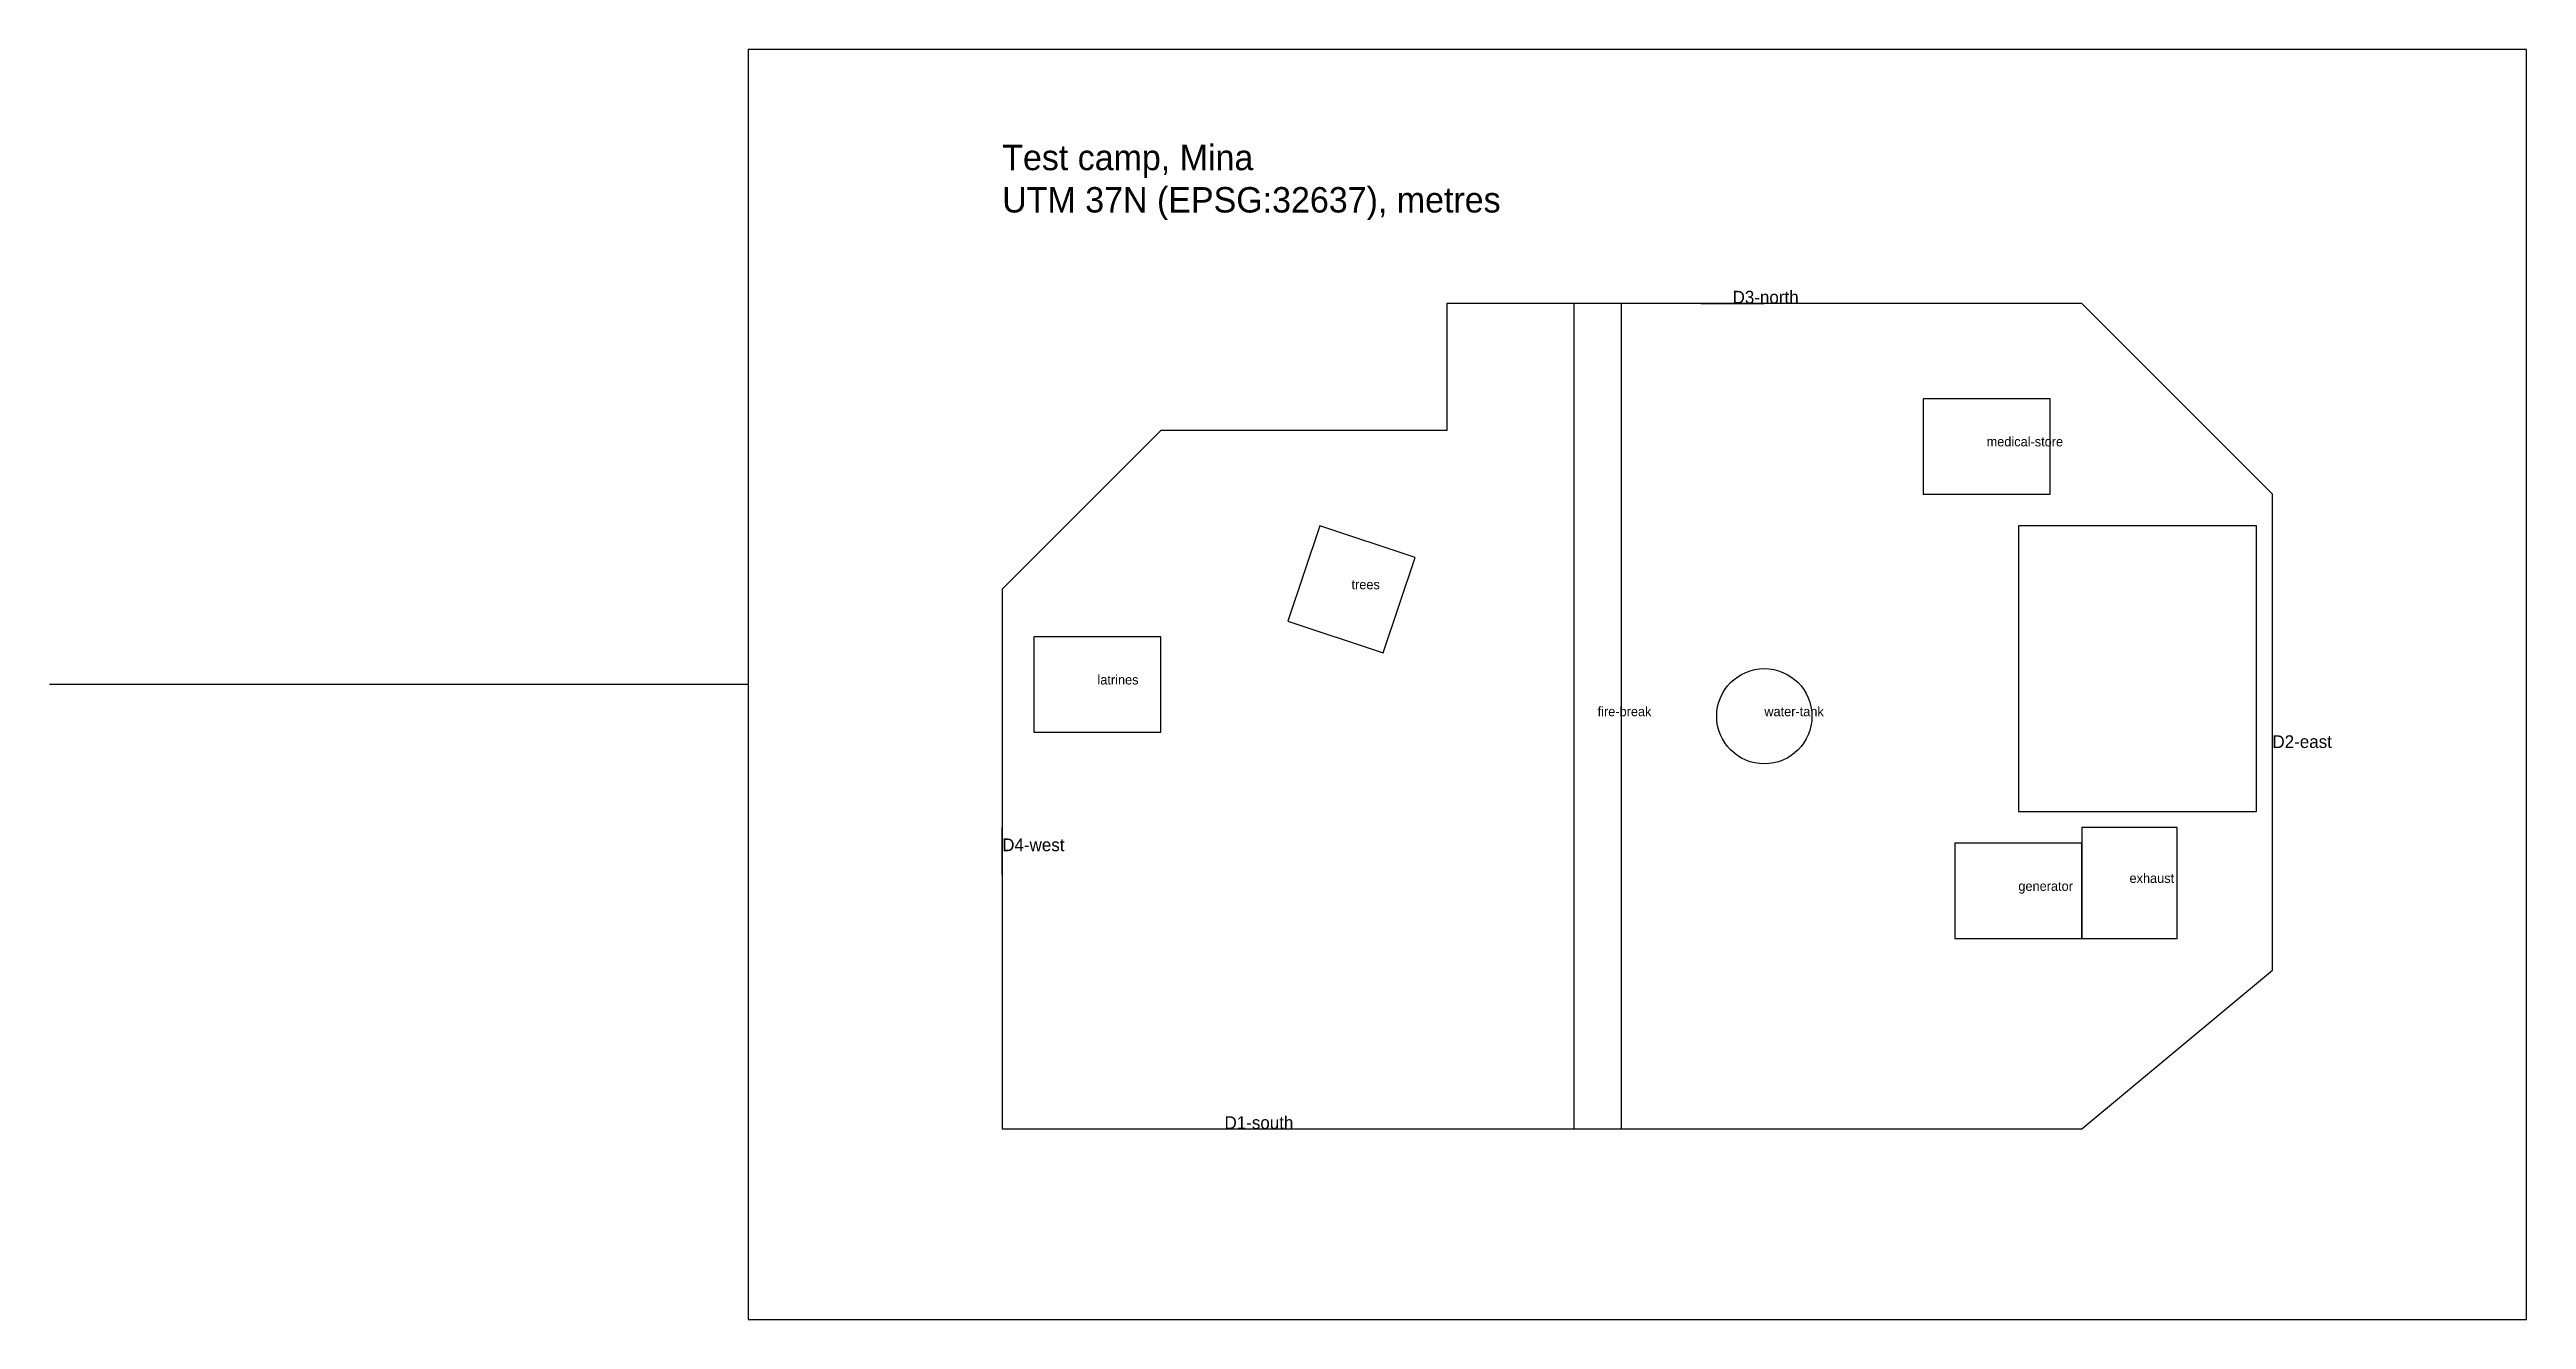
# Model space of a CAD drawing. Header units: metres. Extents: x 592510 to 592588, y 2368094 to 2368134.
import ezdxf

# ---------------------------------------------------------------- set-up
doc = ezdxf.new("R2010")
doc.units = ezdxf.units.M
for name, color, linetype in [('CAMP_BOUNDARY', 7, 'Continuous'), ('DOORS', 30, 'Continuous'), ('NO_BEDS', 1, 'Continuous'), ('NOTES', 5, 'Continuous'), ('OBSTACLES', 8, 'Continuous'), ('ROADS', 9, 'Continuous'), ('ZONE_MEDICAL_AREA', 6, 'Continuous')]:
    doc.layers.add(name, color=color, linetype=linetype)

msp = doc.modelspace()

# ---------------------------------------------------------------- linework, layer by layer
at = {"layer": 'CAMP_BOUNDARY'}
msp.add_lwpolyline([(592540, 2368100), (592574, 2368100), (592580, 2368105), (592580, 2368120), (592574, 2368126), (592554, 2368126), (592554, 2368122), (592545, 2368122), (592540, 2368117)], close=True, dxfattribs=at)
at = {"layer": 'DOORS'}
for p, q in [((592562, 2368126), (592564, 2368126)), ((592580, 2368111), (592580, 2368113)), ((592540, 2368108), (592540, 2368109.5)), ((592546, 2368100), (592548, 2368100))]:
    msp.add_line(p, q, dxfattribs=at)
at = {"layer": 'NO_BEDS'}
for points in [[(592558, 2368100), (592559.5, 2368100), (592559.5, 2368126), (592558, 2368126)], [(592574, 2368106), (592577, 2368106), (592577, 2368109.5), (592574, 2368109.5)]]:
    msp.add_lwpolyline(points, close=True, dxfattribs=at)
at = {"layer": 'OBSTACLES'}
for points in [[(592569, 2368120), (592573, 2368120), (592573, 2368123), (592569, 2368123)], [(592549, 2368116), (592552, 2368115), (592553, 2368118), (592550, 2368119)], [(592541, 2368112.5), (592545, 2368112.5), (592545, 2368115.5), (592541, 2368115.5)], [(592570, 2368106), (592574, 2368106), (592574, 2368109), (592570, 2368109)]]:
    msp.add_lwpolyline(points, close=True, dxfattribs=at)
msp.add_circle((592564, 2368113), 1.5, dxfattribs=at)
at = {"layer": 'ROADS'}
msp.add_line((592532, 2368114), (592510, 2368114), dxfattribs=at)
msp.add_lwpolyline([(592532, 2368094), (592588, 2368094), (592588, 2368134), (592532, 2368134)], close=True, dxfattribs=at)
at = {"layer": 'ZONE_MEDICAL_AREA'}
msp.add_lwpolyline([(592572, 2368110), (592579.5, 2368110), (592579.5, 2368119), (592572, 2368119)], close=True, dxfattribs=at)

# ---------------------------------------------------------------- texts
at = {"layer": 'DOORS'}
for s, p in [('D3-north', (592563, 2368126)), ('D2-east', (592580, 2368112)), ('D4-west', (592540, 2368108.75)), ('D1-south', (592547, 2368100))]:
    msp.add_text(s, height=0.4, dxfattribs=at).set_placement(p)
at = {"layer": 'NO_BEDS'}
for s, p in [('fire-break', (592558.75, 2368113)), ('exhaust', (592575.5, 2368107.75))]:
    msp.add_text(s, height=0.3, dxfattribs=at).set_placement(p)
at = {"layer": 'NOTES', "insert": (592540, 2368131), "char_height": 0.8, "attachment_point": 1}
msp.add_mtext('Test camp, Mina\\PUTM 37N (EPSG:32637), metres', dxfattribs=at)
at = {"layer": 'OBSTACLES'}
for s, p in [('medical-store', (592571, 2368121.5)), ('trees', (592551, 2368117)), ('latrines', (592543, 2368114)), ('water-tank', (592564, 2368113)), ('generator', (592572, 2368107.5))]:
    msp.add_text(s, height=0.3, dxfattribs=at).set_placement(p)

doc.saveas('drawing.dxf')
